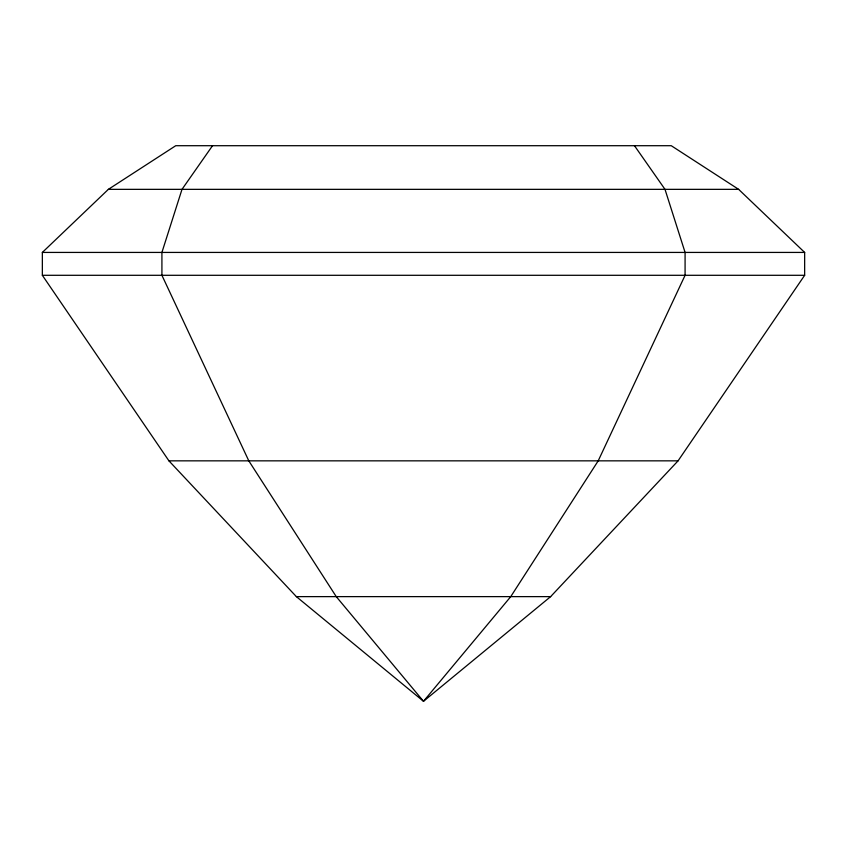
<?xml version="1.0" encoding="UTF-8"?>
<svg xmlns="http://www.w3.org/2000/svg" width="847" height="847" viewBox="0 0 847 847"><rect width="100%" height="100%" fill="white"/><g stroke="black" fill="none" stroke-linecap="round" stroke-linejoin="round"><path stroke-width="1.27" d="M678.066 460.842L804.65 275.296L804.65 252.427L738.626 189.347L671.248 145.705L175.753 145.705L108.374 189.347L42.35 252.427L42.35 275.296L168.934 460.842L296.365 596.627L423.5 701.295L550.635 596.627L678.066 460.842L168.934 460.842M212.523 145.705L181.999 189.347L161.915 252.427L161.915 275.296L248.796 460.842L336.248 596.627L423.5 701.295L510.752 596.627L598.204 460.842L685.085 275.296L685.085 252.427L665.001 189.347L634.477 145.705M108.374 189.347L738.626 189.347M42.35 252.427L804.65 252.427M42.35 275.296L804.65 275.296M296.365 596.627L550.635 596.627"/></g></svg>
